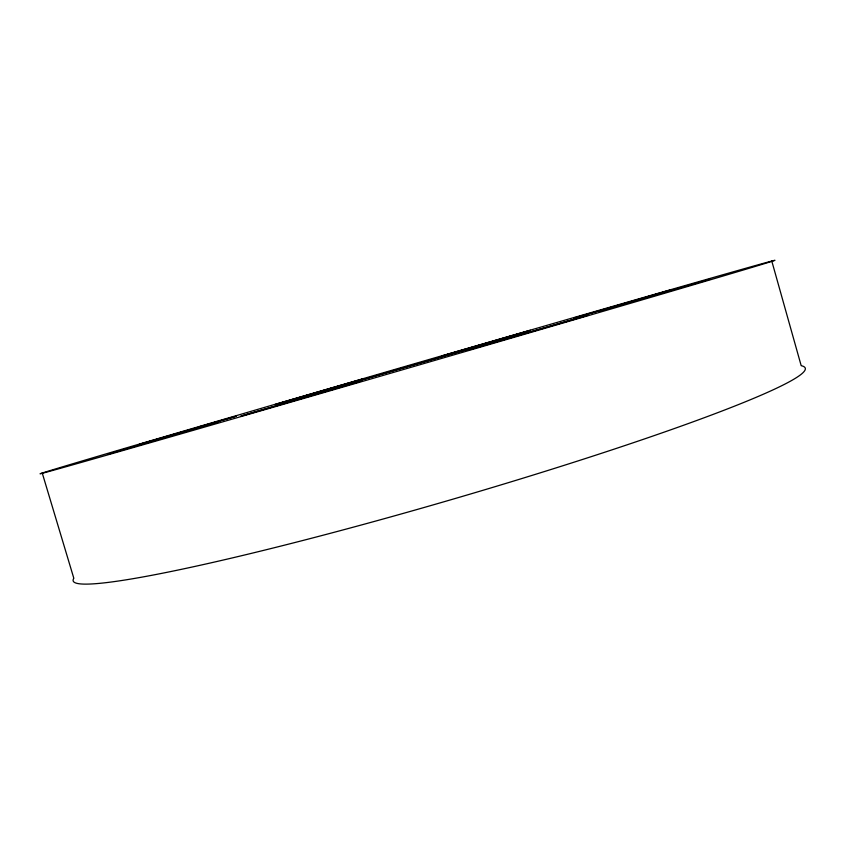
<?xml version="1.0" encoding="UTF-8"?>
<svg xmlns="http://www.w3.org/2000/svg" width="845" height="845" viewBox="0 0 845 845"><rect width="100%" height="100%" fill="white"/><g stroke="black" fill="none" stroke-linecap="round" stroke-linejoin="round"><path stroke-width="1.27" d="M648.305 296.606L670.476 290.046L573.977 318.047L710.508 279.061L600.869 310.875L639 299.637M188.572 430.221L139.193 444.438L236.389 416.152L199.726 426.672M42.25 473.052L73.832 578.297A381.169 27.462 -16.2 0 0 455.212 498.497A381.169 27.462 -16.2 0 0 801.187 365.684L771.781 261.052M361.227 381.095L241.015 416.089L361.227 381.095M364.047 378.676L275.713 404.375L364.047 378.676M218.232 422.077L107.685 454.251L218.232 422.077M587.106 315.512L466.831 350.4L587.106 315.512M530.322 330.395L441.946 356.041L530.322 330.395M396.041 369.825L333.828 388.056L484.819 344.39L396.041 369.825M182.404 433.464A382.162 1.236 -16.2 0 0 771.432 261.496A382.162 1.236 -16.2 0 0 270.009 405.801A382.162 1.236 -16.2 0 0 182.404 433.464"/></g></svg>
